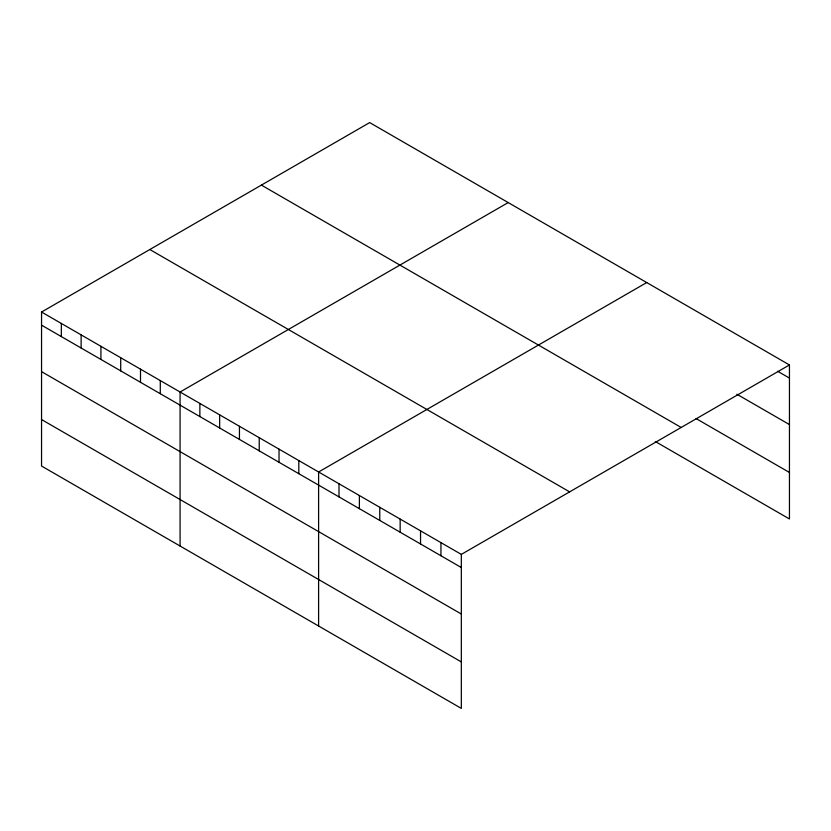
<?xml version="1.0" encoding="UTF-8"?>
<svg xmlns="http://www.w3.org/2000/svg" width="831" height="831" viewBox="0 0 831 831"><rect width="100%" height="100%" fill="white"/><g stroke="black" fill="none" stroke-linecap="round" stroke-linejoin="round"><path stroke-width="1.25" d="M41.55 312.03L461.33 554.391L461.33 708.407L41.55 466.046L41.55 312.03L369.67 122.593L789.45 364.954L789.45 518.97L655.306 441.521M508.198 202.567L180.078 392.014L180.078 546.029M646.726 282.55L318.605 471.987L318.605 626.003M461.33 554.391L789.45 364.954M777.65 371.26L789.45 378.084M736.868 394.216L789.45 424.568M696.087 418.575L789.45 472.475M261.391 185.105L681.171 427.466M149.829 249.518L569.609 491.869M41.55 325.16L461.33 567.521M41.55 371.654L461.33 614.016M41.55 419.562L461.33 661.912M440.939 542.622L440.939 555.752M420.548 530.843L420.548 543.973M400.158 519.074L400.158 532.204M379.767 507.305L379.767 520.435M359.387 495.536L359.387 508.665M338.996 483.756L338.996 496.886M298.817 460.561L298.817 473.691M279.029 449.135L279.029 462.265M259.23 437.708L259.23 450.838M239.442 426.282L239.442 439.412M219.654 414.856L219.654 427.986M199.866 403.44L199.866 416.57M160.29 380.588L160.29 393.717M140.501 369.161L140.501 382.291M120.713 357.735L120.713 370.865M100.915 346.309L100.915 359.439M81.126 334.883L81.126 348.012M61.338 323.456L61.338 336.586"/></g></svg>
